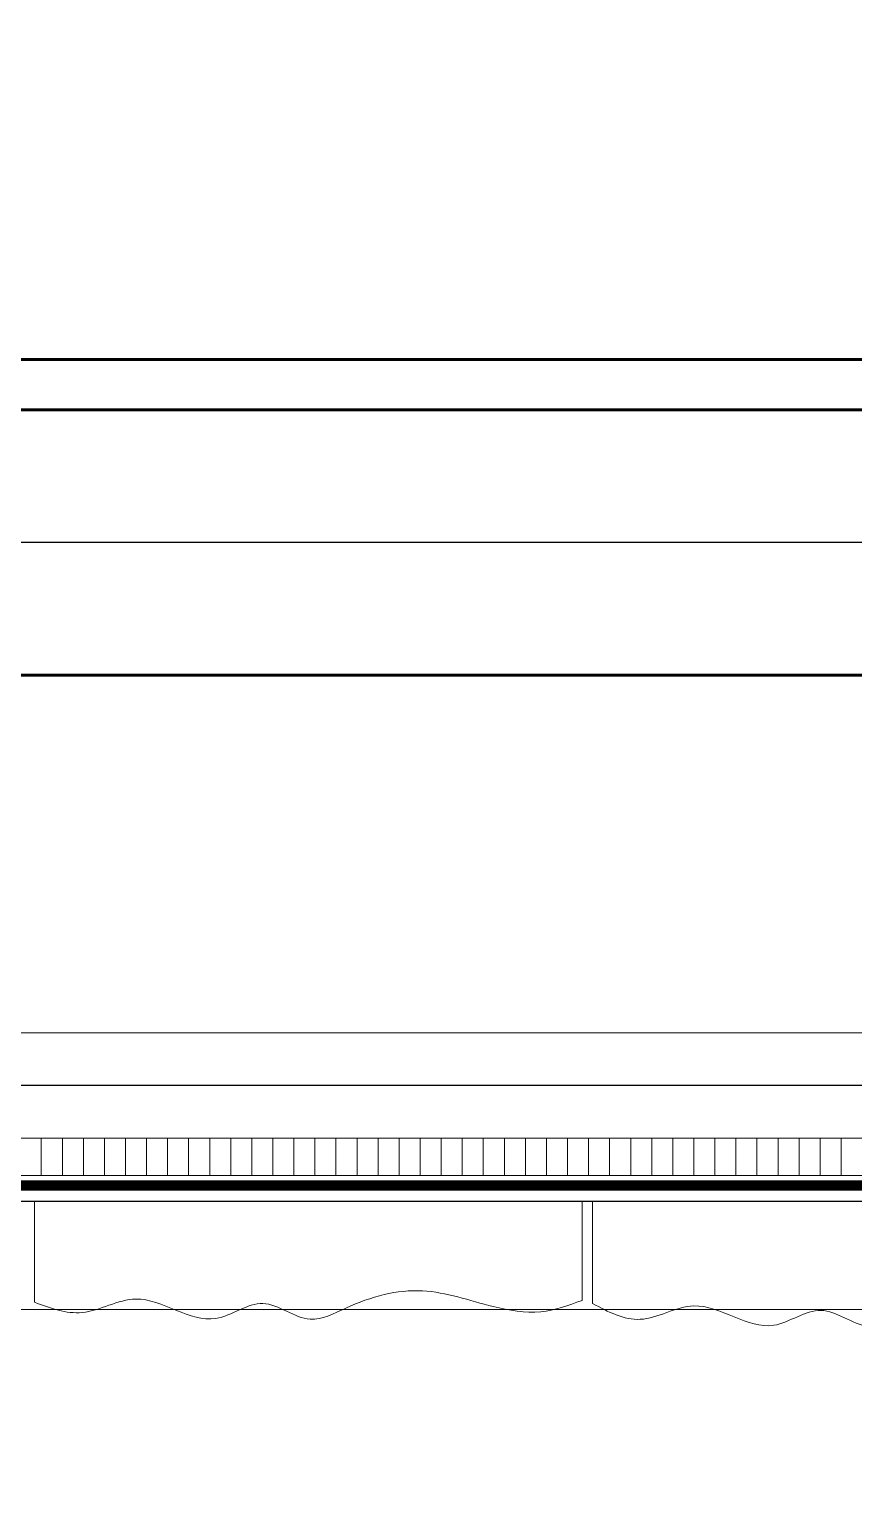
# Model space of a CAD drawing. Header units: centimetres. Extents: x -20963 to 233486, y -95276 to 159172.
# Drawn here: x 106981.9 to 107021.1, y 31709.3 to 31778.9 of the extents above; entities that cross this region are included whole.
import ezdxf

# ---------------------------------------------------------------- set-up
doc = ezdxf.new("R2010")
doc.units = ezdxf.units.CM
doc.header["$LTSCALE"] = 10
doc.header["$MEASUREMENT"] = 0
for name, pattern in [('006 plans$0$$0$$0$DASHED2', [0.375, 0.25, -0.125]), ('006 Slab Edge$0$Hidden', [7.14375, 4.7625, -2.38125]), ('DASHDOT2', [0.5, 0.25, -0.125, 0, -0.125])]:
    doc.linetypes.add(name, pattern=pattern)
for name, color, linetype in [('006 plans$0$$glazing$0$$WALL SECTION$0$External Wall Details$0$A-DETL-INSL', 8, 'Continuous'), ('006 plans$0$$glazing$0$isocab panels', 5, 'Continuous'), ('A-MA-DEMISE LINE', 10, 'DASHDOT2'), ('LP-DIMENSION_INT_100', 51, 'Continuous')]:
    doc.layers.add(name, color=color, linetype=linetype)
for name, color, linetype, lineweight in [('006 plans$0$A-DOOR', 5, 'Continuous', 13), ('006 plans$0$A-WALL-INSUL', 4, 'Continuous', 60), ('006 Slab Edge$0$A-SLB-EDG', 171, 'Continuous', 60)]:
    doc.layers.add(name, color=color, linetype=linetype, lineweight=lineweight)
doc.linetypes.add('006 plans$0$$glazing$0$$WALL SECTION$0$External Wall Details$0$BATTING', pattern='A,0.00254,-2.54,[134,ltypeshp.shx,S=2.54,R=0,X=-2.54,Y=0],-5.08,[134,ltypeshp.shx,S=2.54,R=180,X=2.54,Y=0],-2.54', length=10.16254)

# ---------------------------------------------------------------- blocks, each defined once
blk = doc.blocks.new('gfgf')
blk.add_lwpolyline([(406547.35, 246050), (405447.39, 246050), (405447.39, 244950), (406547.35, 244950)], close=True)
at = {"layer": '006 plans$0$$glazing$0$$WALL SECTION$0$External Wall Details$0$A-DETL-INSL', "linetype": '006 plans$0$$glazing$0$$WALL SECTION$0$External Wall Details$0$BATTING', "ltscale": 6}
blk.add_lwpolyline([(406184.89, 248454.4), (406184.89, 246137.5), (406634.85, 246137.5), (406634.85, 244863.03), (405584.38, 244863.03)], dxfattribs=at)
at = {"layer": '006 plans$0$$glazing$0$$WALL SECTION$0$External Wall Details$0$A-DETL-INSL', "linetype": '006 plans$0$$glazing$0$$WALL SECTION$0$External Wall Details$0$BATTING', "ltscale": 2.5}
blk.add_lwpolyline([(406397.39, 246395.18), (406851.39, 246395.18), (406851.39, 244604.99), (405559.35, 244604.99), (405559.35, 244855), (405453.74, 244855)], dxfattribs=at)
at = {"layer": '006 plans$0$$glazing$0$isocab panels'}
blk.add_line((405502.59, 244549.96), (406906.43, 244549.96), dxfattribs=at)
at = {"layer": '006 plans$0$A-DOOR'}
for p, q in [((405584.38, 244630.03), (406457.05, 244630.03)), ((406457.05, 244579.96), (405534.31, 244579.96)), ((405890.48, 244579.96), (405890.48, 244562.16)), ((405900.48, 244579.96), (405900.48, 244562.16)), ((405910.48, 244579.96), (405910.48, 244562.16)), ((405920.48, 244579.96), (405920.48, 244562.16)), ((405930.48, 244579.96), (405930.48, 244562.16)), ((405940.48, 244579.96), (405940.48, 244562.16)), ((405950.48, 244579.96), (405950.48, 244562.16)), ((405960.48, 244579.96), (405960.48, 244562.16)), ((405970.48, 244579.96), (405970.48, 244562.16)), ((405980.48, 244579.96), (405980.48, 244562.16)), ((405990.48, 244579.96), (405990.48, 244562.16)), ((406000.48, 244579.96), (406000.48, 244562.16)), ((406010.48, 244579.96), (406010.48, 244562.16)), ((406020.48, 244579.96), (406020.48, 244562.16)), ((406030.48, 244579.96), (406030.48, 244562.16)), ((406040.48, 244579.96), (406040.48, 244562.16)), ((406050.48, 244579.96), (406050.48, 244562.16)), ((406060.48, 244579.96), (406060.48, 244562.16)), ((406070.48, 244579.96), (406070.48, 244562.16)), ((406080.48, 244579.96), (406080.48, 244562.16)), ((406090.48, 244579.96), (406090.48, 244562.16)), ((406100.48, 244579.96), (406100.48, 244562.16)), ((406110.48, 244579.96), (406110.48, 244562.16)), ((406120.48, 244579.96), (406120.48, 244562.16)), ((406130.48, 244579.96), (406130.48, 244562.16)), ((406140.48, 244579.96), (406140.48, 244562.16)), ((406150.48, 244579.96), (406150.48, 244562.16)), ((406160.48, 244579.96), (406160.48, 244562.16)), ((406170.48, 244579.96), (406170.48, 244562.16)), ((406180.48, 244579.96), (406180.48, 244562.16)), ((406190.48, 244579.96), (406190.48, 244562.16)), ((406200.48, 244579.96), (406200.48, 244562.16)), ((406210.48, 244579.96), (406210.48, 244562.16)), ((406220.48, 244579.96), (406220.48, 244562.16)), ((406230.48, 244579.96), (406230.48, 244562.16)), ((406240.48, 244579.96), (406240.48, 244562.16)), ((406250.48, 244579.96), (406250.48, 244562.16)), ((406260.48, 244579.96), (406260.48, 244562.16)), ((406270.48, 244579.96), (406270.48, 244562.16)), ((405887.28, 244549.96), (405887.28, 244501.94)), ((406147.36, 244549.96), (406147.36, 244502.85)), ((406152.36, 244549.96), (406152.36, 244501.36))]:
    blk.add_line(p, q, dxfattribs=at)
for points in [[(406397.39, 246500), (406954.03, 246500), (406950.01, 244498.52), (405451.05, 244498.52), (405451.04, 244799.96), (391452.27, 244800)], [(405428.16, 244814.96), (405519.31, 244814.96), (405519.31, 244562.16), (406457.05, 244562.16)]]:
    blk.add_lwpolyline(points, dxfattribs=at)
at = {"layer": '006 plans$0$A-DOOR', "linetype": '006 plans$0$$0$$0$DASHED2', "ltscale": 100, "const_width": 5}
blk.add_lwpolyline([(405432.22, 244807.46), (405510.09, 244807.46), (405510.09, 244557.46), (406457.05, 244557.46)], dxfattribs=at)
at = {"layer": '006 plans$0$A-DOOR'}
for points, knots in [([(406147.36, 244502.85), (406140.89, 244500.5), (406127.18, 244495.52), (406101.11, 244500.1), (406070.83, 244511.13), (406041.31, 244503.09), (406016.36, 244489.39), (405995.84, 244507.74), (405968.57, 244485.31), (405939.47, 244511.4), (405910.97, 244493.17), (405894.82, 244499.15), (405887.28, 244501.94)], [0, 0, 0, 0, 20.30632, 43.018449, 77.431366, 114.708327, 132.567863, 156.151433, 179.627562, 218.734006, 245.092533, 268.176157, 268.176157, 268.176157, 268.176157]), ([(406412.43, 244499.62), (406407.44, 244500.05), (406393.29, 244501.27), (406364.32, 244491.73), (406331.06, 244509.86), (406303.01, 244497.62), (406281.39, 244486.25), (406260.93, 244504.49), (406233.63, 244482.04), (406204.63, 244508.46), (406175.62, 244489.12), (406159.84, 244497.42), (406152.36, 244501.36)], [0, 0, 0, 0, 14.970581, 42.394637, 88.113336, 114.280323, 132.139859, 155.723428, 179.199557, 218.306002, 244.664529, 268.445567, 268.445567, 268.445567, 268.445567])]:
    blk.add_open_spline(points, degree=3, knots=knots, dxfattribs=at)
at = {"layer": '006 plans$0$A-WALL-INSUL'}
for p, q in [((405458.9, 244926.11), (406572.35, 244926.11)), ((405429.15, 244799.96), (406697.35, 244799.96))]:
    blk.add_line(p, q, dxfattribs=at)
at = {"layer": '006 Slab Edge$0$A-SLB-EDG', "linetype": '006 Slab Edge$0$Hidden', "ltscale": 50}
blk.add_line((406547.35, 244950), (405447.39, 244950), dxfattribs=at)
at = {"layer": '006 Slab Edge$0$A-SLB-EDG'}
blk.add_lwpolyline([(409947.39, 241470), (401557.39, 241470), (401557.41, 244800), (405447.39, 244799.96), (405447.39, 244950), (406547.35, 244950), (406547.35, 245680), (409947.39, 245680)], dxfattribs=at)
blk = doc.blocks.new('PLAN')
at = {"layer": 'A-MA-DEMISE LINE', "color": 4, "xscale": 0.1, "yscale": 0.1, "zscale": 0.1}
blk.add_blockref('gfgf', (62317.381, 7268.244, 0), dxfattribs=at)

msp = doc.modelspace()

# ---------------------------------------------------------------- block references
at = {"layer": 'LP-DIMENSION_INT_100', "color": 2}
msp.add_blockref('PLAN', (4076.067, 0), dxfattribs=at)

doc.saveas('drawing.dxf')
